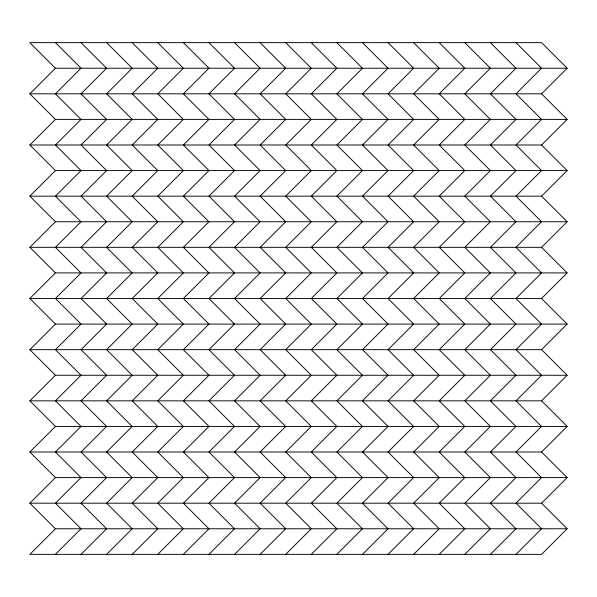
<?xml version="1.0" encoding="UTF-8"?>
<svg xmlns="http://www.w3.org/2000/svg" width="597" height="597" viewBox="0 0 597 597"><rect width="100%" height="100%" fill="white"/><g stroke="black" fill="none" stroke-linecap="round" stroke-linejoin="round"><path stroke-width="0.9" d="M29.85 93.811L55.439 68.23L567.15 68.23L541.561 93.811L29.85 93.811L55.439 119.4L567.15 119.4L541.561 144.989L29.85 144.989L55.439 119.4M29.85 196.159L55.439 170.57L567.15 170.57L541.561 196.159L29.85 196.159L55.439 221.741L567.15 221.741L541.561 247.33L29.85 247.33L55.439 221.741M29.85 298.5L55.439 272.911L567.15 272.911L541.561 298.5L29.85 298.5L55.439 324.089L567.15 324.089L541.561 298.5M29.85 349.67L541.561 349.67L567.15 375.259L55.439 375.259L29.85 349.67L55.439 324.089M55.439 426.43L29.85 452.011L541.561 452.011L567.15 426.43L55.439 426.43L29.85 400.841L55.439 375.259M29.85 503.189L55.439 477.6L567.15 477.6L541.561 503.189L29.85 503.189L55.439 528.77L567.15 528.77L541.561 554.359L29.85 554.359L55.439 528.77M55.439 554.359L81.02 528.77L55.439 503.189L81.02 477.6L55.439 452.011L81.02 426.43L55.439 400.841L81.02 375.259L55.439 349.67L81.02 324.089L55.439 298.5L81.02 272.911L55.439 247.33L81.02 221.741L55.439 196.159L81.02 170.57L55.439 144.989L81.02 119.4L55.439 93.811L81.02 68.23L55.439 42.641M81.02 554.359L106.609 528.77L81.02 503.189L106.609 477.6L81.02 452.011L106.609 426.43L81.02 400.841L106.609 375.259L81.02 349.67L106.609 324.089L81.02 298.5L106.609 272.911L81.02 247.33L106.609 221.741L81.02 196.159L106.609 170.57L81.02 144.989L106.609 119.4L81.02 93.811L106.609 68.23L81.02 42.641M106.609 554.359L132.191 528.77L106.609 503.189L132.191 477.6L106.609 452.011L132.191 426.43L106.609 400.841L132.191 375.259L106.609 349.67L132.191 324.089L106.609 298.5L132.191 272.911L106.609 247.33L132.191 221.741L106.609 196.159L132.191 170.57L106.609 144.989L132.191 119.4L106.609 93.811L132.191 68.23L106.609 42.641M132.191 554.359L157.78 528.77L132.191 503.189L157.78 477.6L132.191 452.011L157.78 426.43L132.191 400.841L157.78 375.259L132.191 349.67L157.78 324.089L132.191 298.5L157.78 272.911L132.191 247.33L157.78 221.741L132.191 196.159L157.78 170.57L132.191 144.989L157.78 119.4L132.191 93.811L157.78 68.23L132.191 42.641M157.78 554.359L183.361 528.77L157.78 503.189L183.361 477.6L157.78 452.011L183.361 426.43L157.78 400.841L183.361 375.259L157.78 349.67L183.361 324.089L157.78 298.5L183.361 272.911L157.78 247.33L183.361 221.741L157.78 196.159L183.361 170.57L157.78 144.989L183.361 119.4L157.78 93.811L183.361 68.23L157.78 42.641M183.361 554.359L208.95 528.77L183.361 503.189L208.95 477.6L183.361 452.011L208.95 426.43L183.361 400.841L208.95 375.259L183.361 349.67L208.95 324.089L183.361 298.5L208.95 272.911L183.361 247.33L208.95 221.741L183.361 196.159L208.95 170.57L183.361 144.989L208.95 119.4L183.361 93.811L208.95 68.23L183.361 42.641M208.95 554.359L234.539 528.77L208.95 503.189L234.539 477.6L208.95 452.011L234.539 426.43L208.95 400.841L234.539 375.259L208.95 349.67L234.539 324.089L208.95 298.5L234.539 272.911L208.95 247.33L234.539 221.741L208.95 196.159L234.539 170.57L208.95 144.989L234.539 119.4L208.95 93.811L234.539 68.23L208.95 42.641M234.539 554.359L260.12 528.77L234.539 503.189L260.12 477.6L234.539 452.011L260.12 426.43L234.539 400.841L260.12 375.259L234.539 349.67L260.12 324.089L234.539 298.5L260.12 272.911L234.539 247.33L260.12 221.741L234.539 196.159L260.12 170.57L234.539 144.989L260.12 119.4L234.539 93.811L260.12 68.23L234.539 42.641M260.12 554.359L285.709 528.77L260.12 503.189L285.709 477.6L260.12 452.011L285.709 426.43L260.12 400.841L285.709 375.259L260.12 349.67L285.709 324.089L260.12 298.5L285.709 272.911L260.12 247.33L285.709 221.741L260.12 196.159L285.709 170.57L260.12 144.989L285.709 119.4L260.12 93.811L285.709 68.23L260.12 42.641M285.709 554.359L311.291 528.77L285.709 503.189L311.291 477.6L285.709 452.011L311.291 426.43L285.709 400.841L311.291 375.259L285.709 349.67L311.291 324.089L285.709 298.5L311.291 272.911L285.709 247.33L311.291 221.741L285.709 196.159L311.291 170.57L285.709 144.989L311.291 119.4L285.709 93.811L311.291 68.23L285.709 42.641M311.291 554.359L336.88 528.77L311.291 503.189L336.88 477.6L311.291 452.011L336.88 426.43L311.291 400.841L336.88 375.259L311.291 349.67L336.88 324.089L311.291 298.5L336.88 272.911L311.291 247.33L336.88 221.741L311.291 196.159L336.88 170.57L311.291 144.989L336.88 119.4L311.291 93.811L336.88 68.23L311.291 42.641M336.88 554.359L362.461 528.77L336.88 503.189L362.461 477.6L336.88 452.011L362.461 426.43L336.88 400.841L362.461 375.259L336.88 349.67L362.461 324.089L336.88 298.5L362.461 272.911L336.88 247.33L362.461 221.741L336.88 196.159L362.461 170.57L336.88 144.989L362.461 119.4L336.88 93.811L362.461 68.23L336.88 42.641M541.561 349.67L567.15 324.089M362.461 554.359L388.05 528.77L362.461 503.189L388.05 477.6L362.461 452.011L388.05 426.43L362.461 400.841L388.05 375.259L362.461 349.67L388.05 324.089L362.461 298.5L388.05 272.911L362.461 247.33L388.05 221.741L362.461 196.159L388.05 170.57L362.461 144.989L388.05 119.4L362.461 93.811L388.05 68.23L362.461 42.641M388.05 554.359L413.639 528.77L388.05 503.189L413.639 477.6L388.05 452.011L413.639 426.43L388.05 400.841L413.639 375.259L388.05 349.67L413.639 324.089L388.05 298.5L413.639 272.911L388.05 247.33L413.639 221.741L388.05 196.159L413.639 170.57L388.05 144.989L413.639 119.4L388.05 93.811L413.639 68.23L388.05 42.641M29.85 400.841L541.561 400.841L567.15 375.259M413.639 554.359L439.22 528.77L413.639 503.189L439.22 477.6L413.639 452.011L439.22 426.43L413.639 400.841L439.22 375.259L413.639 349.67L439.22 324.089L413.639 298.5L439.22 272.911L413.639 247.33L439.22 221.741L413.639 196.159L439.22 170.57L413.639 144.989L439.22 119.4L413.639 93.811L439.22 68.23L413.639 42.641M439.22 554.359L464.809 528.77L439.22 503.189L464.809 477.6L439.22 452.011L464.809 426.43L439.22 400.841L464.809 375.259L439.22 349.67L464.809 324.089L439.22 298.5L464.809 272.911L439.22 247.33L464.809 221.741L439.22 196.159L464.809 170.57L439.22 144.989L464.809 119.4L439.22 93.811L464.809 68.23L439.22 42.641M464.809 554.359L490.391 528.77L464.809 503.189L490.391 477.6L464.809 452.011L490.391 426.43L464.809 400.841L490.391 375.259L464.809 349.67L490.391 324.089L464.809 298.5L490.391 272.911L464.809 247.33L490.391 221.741L464.809 196.159L490.391 170.57L464.809 144.989L490.391 119.4L464.809 93.811L490.391 68.23L464.809 42.641M490.391 554.359L515.98 528.77L490.391 503.189L515.98 477.6L490.391 452.011L515.98 426.43L490.391 400.841L515.98 375.259L490.391 349.67L515.98 324.089L490.391 298.5L515.98 272.911L490.391 247.33L515.98 221.741L490.391 196.159L515.98 170.57L490.391 144.989L515.98 119.4L490.391 93.811L515.98 68.23L490.391 42.641M515.98 554.359L541.561 528.77L515.98 503.189L541.561 477.6L515.98 452.011L541.561 426.43L515.98 400.841L541.561 375.259L515.98 349.67L541.561 324.089L515.98 298.5L541.561 272.911L515.98 247.33L541.561 221.741L515.98 196.159L541.561 170.57L515.98 144.989L541.561 119.4L515.98 93.811L541.561 68.23L515.98 42.641M567.15 68.23L541.561 42.641L29.85 42.641L55.439 68.23M541.561 93.811L567.15 119.4M541.561 144.989L567.15 170.57M541.561 196.159L567.15 221.741M541.561 247.33L567.15 272.911M541.561 400.841L567.15 426.43M541.561 452.011L567.15 477.6M541.561 503.189L567.15 528.77M29.85 144.989L55.439 170.57M29.85 247.33L55.439 272.911M29.85 452.011L55.439 477.6"/></g></svg>
